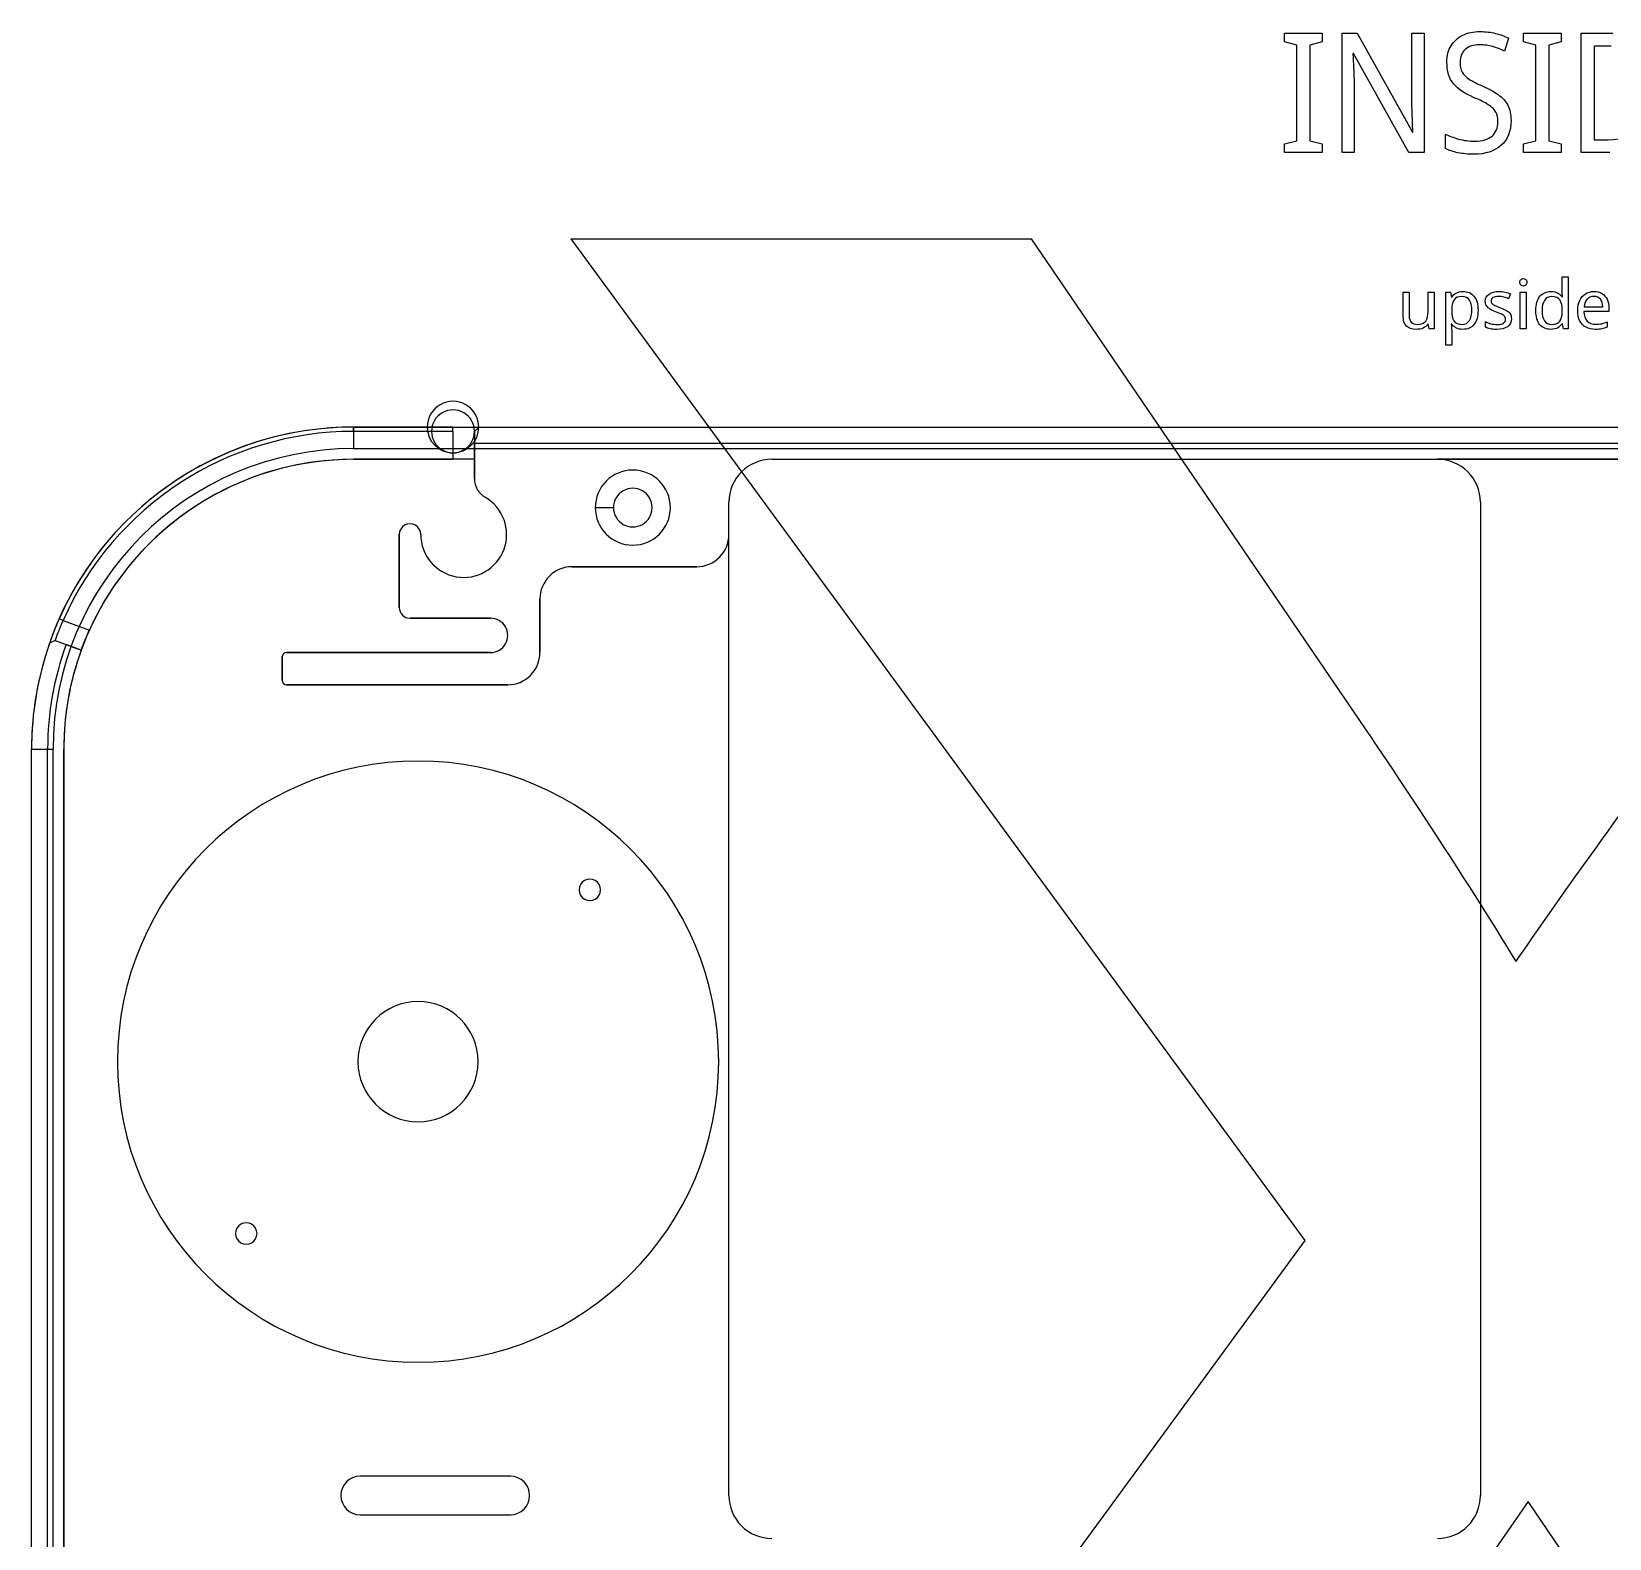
# Model space of a CAD drawing. Header units: millimetres. Extents: x 35 to 175, y 25 to 277.
# Drawn here: x 35.3 to 108.7, y 61.5 to 131.7 of the extents above; entities that cross this region are included whole.
import ezdxf

# ---------------------------------------------------------------- set-up
doc = ezdxf.new("R2010")
doc.units = ezdxf.units.MM
doc.layers.add('Ebene_1', color=7, linetype='CONTINUOUS')

msp = doc.modelspace()

# ---------------------------------------------------------------- linework, layer by layer
at = {"layer": 'Ebene_1', "color": 7}
for points in [[(95.34797, 126.017292), (93.605362, 126.017292), (93.605362, 126.421989), (94.172717, 126.569866), (94.172717, 131.013831), (93.605362, 131.16949), (93.605362, 131.574186), (95.34797, 131.574186), (95.34797, 131.16949), (94.780605, 131.013831), (94.780605, 126.569866), (95.34797, 126.421989)], [(106.479083, 126.017292), (104.736475, 126.017292), (104.736475, 126.421989), (105.30383, 126.569866), (105.30383, 131.013831), (104.736475, 131.16949), (104.736475, 131.574186), (106.479083, 131.574186), (106.479083, 131.16949), (105.911719, 131.013831), (105.911719, 126.569866), (106.479083, 126.421989)], [(104.148849, 127.503799)], [(104.72304, 120.15514)], [(101.86554, 119.31372)], [(104.85956, 119.51697), (104.85956, 117.81517), (104.58016, 117.81517), (104.58016, 119.51697)], [(108.00611, 119.32012)], [(108.00911, 119.54879)], [(106.04696, 118.01519)], [(50.251944, 113.23466)], [(50.251944, 113.23466)], [(56.077004, 113.23466)], [(56.077062, 113.234626), (56.077062, 113.234626)], [(56.077062, 113.234626)], [(55.876979, 113.034636)], [(55.876979, 112.484568)], [(55.877064, 113.034625)], [(55.877064, 113.034625)], [(50.251944, 111.734739)], [(50.251944, 111.734739)], [(54.877064, 111.734626)], [(54.877064, 111.734626)], [(55.876979, 111.734739)], [(55.876979, 111.734739)], [(69.727105, 111.734739)], [(100.726999, 111.734739)], [(55.876979, 110.832776)], [(55.876979, 110.832776)], [(56.377041, 109.966796)], [(56.377041, 109.966796)], [(67.727122, 109.734756)], [(102.727003, 109.734756)], [(102.727003, 109.734756)], [(62.352119, 109.484726)], [(62.352119, 109.484726)], [(64.152053, 109.48463)], [(64.152053, 109.48463)], [(64.152053, 109.48463)], [(64.152053, 109.48463)], [(65.00205, 109.48463)], [(65.00205, 109.48463)], [(52.377075, 108.234571)], [(52.377075, 108.234571)], [(53.376934, 108.234571)], [(53.376934, 108.234571)], [(67.727122, 108.234571)], [(67.727122, 108.234571)], [(60.427013, 106.73465)], [(66.226937, 106.73465)], [(66.226937, 106.73465)], [(58.927092, 105.233406), (58.927092, 105.233406)], [(52.377075, 104.833886)], [(52.377075, 104.833886)], [(52.877137, 104.333824)], [(52.877137, 104.333824)], [(56.627072, 104.333824), (56.627072, 104.333824)], [(36.08961, 103.177596)], [(36.08961, 103.177596)], [(36.344668, 103.296658)], [(36.861399, 103.108804)], [(37.566248, 102.852159)], [(37.566248, 102.852159)], [(46.927194, 102.534659)], [(46.927194, 102.534659)], [(47.126954, 102.735742)], [(47.126954, 102.735742)], [(56.627072, 102.735742)], [(58.927092, 102.735742)], [(58.927092, 102.735742)], [(46.927194, 101.433994)], [(46.927194, 101.433994)], [(47.126954, 101.235557)], [(47.126954, 101.235557)], [(57.427171, 101.235557)], [(57.427171, 101.235557)], [(35.252205, 98.235186)], [(36.002033, 98.235186)], [(36.002033, 98.235186)], [(36.752126, 98.235186)], [(36.752126, 98.235186)], [(61.752044, 91.68411)], [(61.752044, 91.68411)], [(61.752055, 91.68464)], [(61.752055, 91.68464)], [(61.752055, 91.68464)], [(61.752055, 91.68464)], [(56.052061, 83.684655)], [(56.052061, 83.684655)], [(56.052061, 83.684655)], [(56.052061, 83.684655)], [(56.052133, 83.685766)], [(56.052133, 83.685766)], [(67.251931, 83.685766), (67.251931, 83.685766)], [(67.252048, 83.684655)], [(67.252048, 83.684655), (67.252048, 83.684655)], [(67.252048, 83.684655)], [(45.752075, 75.684671)], [(45.752075, 75.684671)], [(45.752075, 75.684671)], [(45.752075, 75.684671)], [(45.752181, 75.684776)], [(45.752181, 75.684776)], [(50.551981, 64.384437)], [(50.551981, 64.384437)], [(57.552054, 64.384437)], [(57.552054, 64.384437)], [(67.727122, 63.484854)], [(102.727003, 63.484854)], [(50.551981, 62.585272)], [(50.551981, 62.585272)], [(57.552054, 62.585272)]]:
    msp.add_lwpolyline(points, close=True, dxfattribs=at)
for points in [[(96.84068, 129.122617), (96.84068, 126.017292), (96.280069, 126.017292), (96.280069, 131.574186), (96.982523, 131.574186), (99.555911, 126.974573), (99.582927, 126.974573)], [(99.535882, 128.437732), (99.535882, 131.574186), (100.103246, 131.574186), (100.103013, 126.017292)], [(108.755295, 126.017292), (107.411182, 126.017292), (107.411182, 131.574186), (108.897129, 131.574186)], [(104.034021, 131.340757), (103.8449, 130.741489)], [(108.809327, 130.974972), (108.019071, 130.974972), (108.019071, 126.616614), (108.674237, 126.616614)], [(100.103013, 126.017292), (99.393805, 126.017292), (96.813664, 130.632471), (96.786648, 130.632471)], [(101.102653, 126.204113), (101.102653, 126.873434)], [(57.625651, 24.883117), (94.566683, 75.364523), (60.386707, 122.004943), (81.808698, 122.004943), (97.32774, 99.233432)], [(112.085108, 99.050526), (129.127491, 122.004943), (149.597394, 122.004943), (114.655749, 76.279016), (152.26324, 24.883117), (131.222085, 24.883117), (110.466557, 55.062225), (104.944447, 63.201409), (78.381179, 24.883117), (57.625651, 24.883117)], [(106.53309, 119.54875), (106.53309, 120.2282), (106.81249, 120.2282), (106.81249, 117.8152), (106.58706, 117.8152), (106.54576, 118.0438), (106.53306, 118.0438)], [(99.125482, 118.40261), (99.125482, 119.51704), (99.408057, 119.51704), (99.408057, 118.42166)], [(100.56696, 119.51702), (100.56696, 117.81522), (100.33836, 117.81522), (100.29706, 118.04064), (100.28436, 118.04064)], [(100.28753, 118.63121), (100.28753, 119.51704), (100.56696, 119.51702)], [(101.38571, 117.75165), (101.38571, 117.05315), (101.10631, 117.05315), (101.10631, 119.51695), (101.33491, 119.51695), (101.37301, 119.28517), (101.38571, 119.28517)], [(101.91594, 119.5487), (101.91634, 119.54872)], [(104.13257, 119.43462), (104.03727, 119.21237)], [(106.53279, 119.29792), (106.55179, 119.29792)], [(101.38611, 118.72322), (101.38611, 118.66922)], [(106.53591, 118.60892), (106.53591, 118.65972)], [(108.71076, 118.78042), (108.71076, 118.61214), (107.54554, 118.61214)], [(107.55209, 118.83434), (108.41886, 118.83434)], [(101.38611, 118.03105), (101.36701, 118.03105)], [(102.95456, 117.89142), (102.95456, 118.14542)], [(104.16745, 118.28522), (104.16741, 118.28507)], [(106.00283, 117.78345), (106.00256, 117.78342)], [(108.63456, 118.13909), (108.63456, 117.89461)], [(50.251944, 113.23466), (160.202056, 113.23466)], [(54.87712, 113.23466), (50.251944, 113.23466)], [(50.251944, 113.23466), (50.251944, 112.234537)], [(50.251944, 113.23466), (50.251944, 112.234537)], [(50.251944, 113.23466), (160.202056, 113.23466)], [(50.251944, 113.034636), (50.251944, 113.23466)], [(54.87712, 113.23466), (50.251944, 113.23466)], [(50.251944, 113.034636), (50.251944, 113.23466)], [(54.87712, 113.034636), (54.87712, 113.23466)], [(54.87712, 113.034636), (54.87712, 113.23466)], [(55.876979, 113.034636), (56.077004, 113.23466), (154.376996, 113.23466)], [(55.876979, 113.034636), (56.077004, 113.23466)], [(55.876979, 113.034636), (56.077004, 113.23466)], [(55.876979, 113.034636), (56.077004, 113.23466)], [(56.077004, 113.23466), (154.376996, 113.23466)], [(54.87712, 113.034636), (50.251944, 113.034636)], [(54.87712, 113.034636), (50.251944, 113.034636)], [(54.87712, 113.034636), (54.87712, 111.734739)], [(54.87712, 113.034636), (54.87712, 111.734739)], [(55.876979, 113.034636), (55.876979, 112.484568)], [(55.876979, 113.034636), (55.876979, 113.034636), (55.876979, 112.484568), (55.876979, 112.484568)], [(55.876979, 113.034636), (55.876979, 111.734739)], [(55.876979, 113.034636), (55.876979, 111.734739)], [(55.876979, 112.484568), (154.577021, 112.484568)], [(55.876979, 110.832776), (55.876979, 112.484568)], [(55.876979, 112.484568), (154.577021, 112.484568), (154.577021, 112.484568)], [(55.876979, 112.484568), (154.577021, 112.484568)], [(55.876979, 112.484568), (154.577021, 112.484568)], [(55.876979, 110.832776), (55.876979, 112.484568)], [(50.251944, 112.234537), (160.202056, 112.234537)], [(50.251944, 112.234537), (160.202056, 112.234537)], [(55.876979, 111.734739), (50.251944, 111.734739)], [(50.251944, 111.734739), (54.87712, 111.734739)], [(55.876979, 111.734739), (50.251944, 111.734739)], [(50.251944, 111.734739), (54.87712, 111.734739)], [(55.876979, 111.734739), (55.876979, 110.832776)], [(55.876979, 111.734739), (55.876979, 110.832776)], [(69.727105, 111.734739), (144.926885, 111.734739)], [(69.727105, 111.734739), (69.727105, 111.734739), (100.726999, 111.734739), (100.726999, 111.734739)], [(69.727105, 111.734739), (144.926885, 111.734739)], [(69.727105, 111.734739), (100.726999, 111.734739)], [(144.926885, 111.734739), (100.726999, 111.734739)], [(144.926885, 111.734739), (100.726999, 111.734739)], [(67.727122, 63.484854), (67.727122, 63.484854), (67.727122, 109.734756), (67.727122, 109.734756)], [(67.727122, 108.234571), (67.727122, 109.734756)], [(67.727122, 108.234571), (67.727122, 109.734756)], [(67.727122, 63.484854), (67.727122, 109.734756)], [(102.727003, 109.734756), (102.727003, 63.484854)], [(102.727003, 109.734756), (102.727003, 63.484854), (102.727003, 63.484854)], [(102.727003, 109.734756), (102.727003, 63.484854)], [(102.727003, 109.734756), (102.727003, 63.484854)], [(61.502013, 109.484726), (62.352119, 109.484726)], [(61.502013, 109.484726), (62.352119, 109.484726)], [(52.377075, 104.833886), (52.377075, 108.234571)], [(52.377075, 108.234571), (52.377075, 104.833886)], [(52.377075, 104.833886), (52.377075, 108.234571)], [(52.377075, 108.234571), (52.377075, 104.833886)], [(67.727122, 63.484854), (67.727122, 108.234571)], [(67.727122, 63.484854), (67.727122, 108.234571)], [(66.226937, 106.73465), (60.427013, 106.73465)], [(60.427013, 106.73465), (60.427013, 106.73465), (66.226937, 106.73465)], [(66.226937, 106.73465), (60.427013, 106.73465)], [(60.427013, 106.73465), (66.226937, 106.73465)], [(58.927092, 105.233406), (58.927092, 102.735742)], [(58.927092, 102.735742), (58.927092, 105.233406)], [(58.927092, 105.233406), (58.927092, 102.735742)], [(58.927092, 102.735742), (58.927092, 105.233406)], [(36.535551, 104.305593), (36.529995, 104.292893)], [(36.535551, 104.305593), (36.529995, 104.292893)], [(36.718524, 104.225345), (36.535432, 104.30472)], [(36.718524, 104.225345), (36.535432, 104.30472)], [(36.718524, 104.225345), (37.943014, 103.778199)], [(36.718524, 104.225345), (37.943014, 103.778199)], [(56.627072, 104.333824), (52.877137, 104.333824)], [(52.877137, 104.333824), (56.627072, 104.333824)], [(56.627072, 104.333824), (52.877137, 104.333824)], [(52.877137, 104.333824), (56.627072, 104.333824)], [(36.344668, 103.296658), (36.08961, 103.177596)], [(36.344668, 103.296658), (36.08961, 103.177596)], [(36.344668, 103.296658), (36.861399, 103.108804)], [(36.344668, 103.296658), (36.344668, 103.296658), (36.861399, 103.108804), (36.861399, 103.108804)], [(36.344668, 103.296658), (37.566248, 102.852159)], [(36.344668, 103.296658), (37.566248, 102.852159)], [(37.566248, 102.852159), (36.861399, 103.108804)], [(37.566248, 102.852159), (36.861399, 103.108804)], [(46.927194, 101.433994), (46.927194, 102.534659)], [(46.927194, 102.534659), (46.927194, 101.433994)], [(46.927194, 101.433994), (46.927194, 102.534659)], [(46.927194, 102.534659), (46.927194, 101.433994)], [(47.126954, 102.735742), (56.627072, 102.735742)], [(56.627072, 102.735742), (56.627072, 102.735742), (47.126954, 102.735742)], [(47.126954, 102.735742), (56.627072, 102.735742)], [(56.627072, 102.735742), (47.126954, 102.735742)], [(57.427171, 101.235557), (47.126954, 101.235557)], [(47.126954, 101.235557), (57.427171, 101.235557)], [(57.427171, 101.235557), (47.126954, 101.235557)], [(47.126954, 101.235557), (57.427171, 101.235557)], [(35.252205, 50.133996), (35.252205, 98.235186)], [(35.252205, 50.133996), (35.252205, 50.133996), (35.252205, 98.235186)], [(35.252205, 50.133996), (35.252205, 98.235186), (35.252205, 98.235186)], [(35.252205, 50.133996), (35.252205, 98.235186)], [(35.252205, 98.235186), (36.252064, 98.235186)], [(35.252205, 98.235186), (36.252064, 98.235186)], [(36.002033, 50.133996), (36.002033, 98.235186)], [(36.002033, 50.133996), (36.002033, 98.235186)], [(36.002033, 50.133996), (36.002033, 98.235186)], [(36.002033, 50.133996), (36.002033, 98.235186)], [(36.252064, 50.133996), (36.252064, 98.235186)], [(36.252064, 50.133996), (36.252064, 98.235186)], [(36.752126, 50.133996), (36.752126, 98.235186)], [(36.752126, 98.235186), (36.752126, 50.133996)], [(36.752126, 98.235186), (36.752126, 50.133996)], [(36.752126, 50.133996), (36.752126, 98.235186)], [(57.552054, 64.384437), (50.551981, 64.384437)], [(57.552054, 64.384437), (50.551981, 64.384437)], [(57.552054, 64.384437), (50.551981, 64.384437)], [(57.552054, 64.384437), (50.551981, 64.384437)], [(50.551981, 62.585272), (57.552054, 62.585272)], [(50.551981, 62.585272), (57.552054, 62.585272)], [(50.551981, 62.585272), (57.552054, 62.585272), (57.552054, 62.585272)], [(50.551981, 62.585272), (57.552054, 62.585272)]]:
    msp.add_lwpolyline(points, dxfattribs=at)
for points in [[(101.899662, 131.480894), (102.133814, 131.595043), (102.401735, 131.652118), (102.703426, 131.652118)], [(102.703426, 131.652118), (102.969096, 131.652118), (103.21225, 131.623565), (103.432887, 131.566458)], [(103.432887, 131.566458), (103.65353, 131.509422), (103.853908, 131.434189), (104.034021, 131.340757)], [(101.163439, 130.235653), (101.163439, 130.531392), (101.22873, 130.783035), (101.359314, 130.99058)], [(101.359314, 130.99058), (101.489898, 131.203307), (101.670014, 131.366745), (101.899662, 131.480894)], [(102.007727, 130.811477), (101.85463, 130.666198), (101.778081, 130.471631), (101.778081, 130.227774)], [(102.689918, 131.037178), (102.388227, 131.037178), (102.16083, 130.961944), (102.007727, 130.811477)], [(103.297807, 130.951625), (103.10418, 131.00866), (102.90155, 131.037178), (102.689918, 131.037178)], [(103.8449, 130.741489), (103.678295, 130.824502), (103.49593, 130.894547), (103.297807, 130.951625)], [(96.786648, 130.632471), (96.795653, 130.450874), (96.806894, 130.225173), (96.820371, 129.955368)], [(101.474142, 129.216103), (101.267006, 129.465155), (101.163439, 129.805005), (101.163439, 130.235653)], [(101.778081, 130.227774), (101.778081, 130.040982), (101.811854, 129.885326), (101.8794, 129.760808)], [(96.820371, 129.955368), (96.83391, 129.685571), (96.84068, 129.407987), (96.84068, 129.122617)], [(101.8794, 129.760808), (101.946941, 129.636282), (102.057259, 129.524727), (102.210356, 129.426142)], [(102.210356, 129.426142), (102.363453, 129.327565), (102.570585, 129.221202), (102.831752, 129.107052)], [(102.406231, 128.585705), (101.99647, 128.756926), (101.685773, 128.967058), (101.474142, 129.216103)], [(102.831752, 129.107052), (103.115433, 128.987715), (103.354087, 128.858001), (103.547714, 128.71791)], [(103.547714, 128.71791), (103.745838, 128.583007), (103.894432, 128.41957), (103.993497, 128.227596)], [(108.674237, 126.616614), (109.980074, 126.616614), (110.632992, 127.353385), (110.632992, 128.826928)], [(99.542403, 127.892941), (99.538055, 128.090103), (99.535882, 128.2717), (99.535882, 128.437732)], [(99.562711, 127.34814), (99.558364, 127.514172), (99.551594, 127.695772), (99.542403, 127.892941)], [(103.088423, 128.243257), (102.926315, 128.352219), (102.698917, 128.466368), (102.406231, 128.585705)], [(103.439641, 127.90082), (103.372101, 128.025339), (103.255028, 128.139485), (103.088423, 128.243257)], [(103.54096, 127.441636), (103.54096, 127.623233), (103.507187, 127.776294), (103.439641, 127.90082)], [(103.993497, 128.227596), (104.097065, 128.035623), (104.148849, 127.794357), (104.148849, 127.503799)], [(99.582927, 126.974573), (99.578579, 127.057585), (99.571841, 127.182108), (99.562711, 127.34814)], [(103.264037, 126.787881), (103.448652, 126.948725), (103.54096, 127.166643), (103.54096, 127.441636)], [(104.148849, 127.503799), (104.148849, 127.010891), (103.9935, 126.62694), (103.682804, 126.351947)], [(101.102653, 126.873434), (101.264755, 126.790421), (101.465133, 126.715188), (101.703787, 126.647733)], [(101.703787, 126.647733), (101.946944, 126.580321), (102.196854, 126.546615), (102.453519, 126.546615)], [(102.453519, 126.546615), (102.813745, 126.546615), (103.083918, 126.627037), (103.264037, 126.787881)], [(101.676771, 126.009553), (101.447122, 126.056212), (101.25575, 126.121065), (101.102653, 126.204113)], [(102.426494, 125.939458), (102.156321, 125.939458), (101.906413, 125.962823), (101.676771, 126.009553)], [(103.682804, 126.351947), (103.372101, 126.076954), (102.953331, 125.939458), (102.426494, 125.939458)], [(104.55796, 119.97729), (104.55796, 120.03869), (104.573827, 120.08314), (104.60556, 120.11064)], [(104.60556, 119.84394), (104.573827, 119.87354), (104.55796, 119.91799), (104.55796, 119.97729)], [(104.60556, 120.11064), (104.637293, 120.140307), (104.676453, 120.15514), (104.72304, 120.15514)], [(104.72304, 119.79944), (104.67644, 119.79944), (104.63728, 119.814273), (104.60556, 119.84394)], [(104.72304, 120.15514), (104.765373, 120.15514), (104.802413, 120.140307), (104.83416, 120.11064)], [(104.83416, 119.84394), (104.802427, 119.814273), (104.765387, 119.79944), (104.72304, 119.79944)], [(104.83416, 120.11064), (104.868027, 120.083107), (104.88496, 120.038657), (104.88496, 119.97729)], [(104.88496, 119.97729), (104.88496, 119.918023), (104.868027, 119.873573), (104.83416, 119.84394)], [(101.38571, 119.28517), (101.43651, 119.359257), (101.503187, 119.4217), (101.58574, 119.4725)], [(101.49724, 119.16772), (101.427387, 119.070353), (101.390343, 118.922187), (101.38611, 118.72322)], [(101.86554, 119.31377), (101.691973, 119.31377), (101.569207, 119.265087), (101.49724, 119.16772)], [(101.58574, 119.4725), (101.668287, 119.5233), (101.778353, 119.5487), (101.91594, 119.5487)], [(102.21161, 119.13909), (102.13753, 119.25551), (102.022173, 119.31372), (101.86554, 119.31372)], [(101.91634, 119.54872), (102.125887, 119.54872), (102.29416, 119.475693), (102.42116, 119.32964)], [(102.32591, 118.67237), (102.32591, 118.867103), (102.28781, 119.022677), (102.21161, 119.13909)], [(102.42116, 119.32964), (102.55028, 119.183593), (102.61484, 118.96346), (102.61484, 118.66924)], [(102.95147, 119.09797), (102.95147, 119.241903), (103.009677, 119.353027), (103.12609, 119.43134)], [(103.01497, 118.86937), (102.972637, 118.928637), (102.95147, 119.004837), (102.95147, 119.09797)], [(103.12609, 119.43134), (103.244623, 119.50966), (103.39914, 119.54882), (103.58964, 119.54882)], [(103.30702, 119.26317), (103.247753, 119.22717), (103.21812, 119.177427), (103.21812, 119.11394)], [(103.21812, 119.11394), (103.21812, 119.06734), (103.231887, 119.027123), (103.25942, 118.99329)], [(103.57054, 119.32027), (103.45624, 119.32027), (103.3684, 119.301237), (103.30702, 119.26317)], [(103.81184, 119.28857), (103.733527, 119.309703), (103.653093, 119.32027), (103.57054, 119.32027)], [(103.58964, 119.54882), (103.69336, 119.54882), (103.78967, 119.538253), (103.87857, 119.51712)], [(104.03727, 119.21237), (103.965303, 119.242037), (103.89016, 119.267437), (103.81184, 119.28857)], [(103.87857, 119.51712), (103.969583, 119.498053), (104.05425, 119.470553), (104.13257, 119.43462)], [(105.30406, 118.66289), (105.30406, 118.95499), (105.36756, 119.175123), (105.49456, 119.32329)], [(105.49456, 119.32329), (105.62368, 119.473577), (105.794073, 119.54872), (106.00574, 119.54872)], [(105.70406, 119.13597), (105.62998, 119.017437), (105.59294, 118.857627), (105.59294, 118.65654)], [(106.04379, 119.31694), (105.893503, 119.31694), (105.78026, 119.256617), (105.70406, 119.13597)], [(106.00574, 119.54872), (106.136973, 119.54872), (106.243863, 119.524387), (106.32641, 119.47572)], [(106.43114, 119.14549), (106.361287, 119.25979), (106.23217, 119.31694), (106.04379, 119.31694)], [(106.32641, 119.47572), (106.411077, 119.427053), (106.47987, 119.367787), (106.53279, 119.29792)], [(106.53591, 118.65972), (106.53591, 118.871387), (106.500987, 119.03331), (106.43114, 119.14549)], [(106.53909, 119.41857), (106.53509, 119.47357), (106.53309, 119.516963), (106.53309, 119.54875)], [(106.55179, 119.29792), (106.54979, 119.325453), (106.545557, 119.36567), (106.53909, 119.41857)], [(107.25661, 118.65344), (107.25661, 118.839707), (107.28731, 118.999513), (107.34871, 119.13286)], [(107.34871, 119.13286), (107.412243, 119.266213), (107.500083, 119.368873), (107.61223, 119.44084)], [(107.68861, 119.18994), (107.61241, 119.105273), (107.566903, 118.98674), (107.55209, 118.83434)], [(107.61223, 119.44084), (107.72653, 119.512807), (107.858823, 119.54879), (108.00911, 119.54879)], [(108.00611, 119.32012), (107.872763, 119.32012), (107.76693, 119.276727), (107.68861, 119.18994)], [(108.31726, 119.18359), (108.25166, 119.27461), (108.147943, 119.32012), (108.00611, 119.32012)], [(108.00911, 119.54872), (108.155157, 119.54872), (108.28004, 119.516987), (108.38376, 119.45352)], [(108.41886, 118.83434), (108.41686, 118.978273), (108.382993, 119.09469), (108.31726, 119.18359)], [(108.38376, 119.45352), (108.489593, 119.390053), (108.570027, 119.300093), (108.62506, 119.18364)], [(108.62506, 119.18364), (108.682193, 119.06934), (108.71076, 118.934933), (108.71076, 118.78042)], [(99.281057, 117.92954), (99.17734, 118.02902), (99.125482, 118.18671), (99.125482, 118.40261)], [(99.408057, 118.42166), (99.408057, 118.150727), (99.533999, 118.01526), (99.785882, 118.01526)], [(100.17641, 118.17401), (100.25049, 118.279843), (100.28753, 118.432243), (100.28753, 118.63121)], [(101.38611, 118.66922), (101.38611, 118.459673), (101.419977, 118.29775), (101.48771, 118.18345)], [(102.12589, 118.10087), (102.193623, 118.158003), (102.243363, 118.23526), (102.27511, 118.33264)], [(102.27511, 118.33264), (102.308977, 118.432127), (102.32591, 118.54537), (102.32591, 118.67237)], [(102.61484, 118.66924), (102.61484, 118.37926), (102.55028, 118.159127), (102.42116, 118.00884)], [(103.19594, 118.71697), (103.117627, 118.759303), (103.057303, 118.810103), (103.01497, 118.86937)], [(103.47852, 118.58997), (103.368453, 118.632303), (103.27426, 118.674637), (103.19594, 118.71697)], [(103.25942, 118.99329), (103.286953, 118.961557), (103.332463, 118.92979), (103.39595, 118.89799)], [(103.39595, 118.89799), (103.46155, 118.86839), (103.548333, 118.832407), (103.6563, 118.79004)], [(103.73569, 118.47567), (103.676423, 118.509537), (103.5907, 118.547637), (103.47852, 118.58997)], [(103.6563, 118.79004), (103.764247, 118.74984), (103.85632, 118.708567), (103.93252, 118.66622)], [(103.86269, 118.37407), (103.839423, 118.407937), (103.79709, 118.441803), (103.73569, 118.47567)], [(103.89759, 118.25977), (103.89759, 118.302103), (103.885957, 118.340203), (103.86269, 118.37407)], [(103.93252, 118.66622), (104.00872, 118.623887), (104.06693, 118.572027), (104.10715, 118.51064)], [(104.10715, 118.51064), (104.14735, 118.451373), (104.16745, 118.376233), (104.16745, 118.28522)], [(105.49456, 118.00249), (105.36756, 118.150657), (105.30406, 118.37079), (105.30406, 118.66289)], [(105.59294, 118.65654), (105.59294, 118.45334), (105.62998, 118.29565), (105.70406, 118.18347)], [(106.42479, 118.16124), (106.49887, 118.260727), (106.53591, 118.409953), (106.53591, 118.60892)], [(107.35821, 118.17401), (107.290477, 118.305243), (107.25661, 118.465053), (107.25661, 118.65344)], [(107.54554, 118.61214), (107.54954, 118.419527), (107.598223, 118.27242), (107.69159, 118.17082)], [(99.744607, 117.78349), (99.53929, 117.78349), (99.384774, 117.832173), (99.281057, 117.92954)], [(100.05576, 117.84379), (99.958391, 117.80359), (99.854674, 117.78349), (99.744607, 117.78349)], [(99.785882, 118.01526), (99.974267, 118.01526), (100.104443, 118.068177), (100.17641, 118.17401)], [(100.28436, 118.04064), (100.22936, 117.95174), (100.15316, 117.886123), (100.05576, 117.84379)], [(101.36701, 118.03105), (101.37101, 117.99505), (101.375243, 117.94954), (101.37971, 117.89452)], [(101.37971, 117.89452), (101.38371, 117.83952), (101.38571, 117.791897), (101.38571, 117.75165)], [(101.58614, 117.85642), (101.501473, 117.90722), (101.434797, 117.96543), (101.38611, 118.03105)], [(101.48771, 118.18345), (101.557563, 118.071263), (101.685623, 118.01517), (101.87189, 118.01517)], [(101.91316, 117.78342), (101.781927, 117.78342), (101.67292, 117.807753), (101.58614, 117.85642)], [(101.87189, 118.01517), (101.975603, 118.01517), (102.06027, 118.043737), (102.12589, 118.10087)], [(102.42116, 118.00884), (102.29416, 117.85856), (102.124827, 117.78342), (101.91316, 117.78342)], [(102.95456, 118.14542), (103.022293, 118.111553), (103.103787, 118.07982), (103.19904, 118.05022)], [(103.17999, 117.81202), (103.095323, 117.831087), (103.02018, 117.857553), (102.95456, 117.89142)], [(103.48796, 117.78342), (103.369427, 117.78342), (103.26677, 117.792953), (103.17999, 117.81202)], [(103.19904, 118.05022), (103.296407, 118.022687), (103.39483, 118.00892), (103.49431, 118.00892)], [(103.98326, 117.91042), (103.860493, 117.825753), (103.695393, 117.78342), (103.48796, 117.78342)], [(103.49431, 118.00892), (103.63613, 118.00892), (103.73879, 118.031153), (103.80229, 118.07562)], [(103.80229, 118.07562), (103.865823, 118.12222), (103.89759, 118.183603), (103.89759, 118.25977)], [(104.16741, 118.28507), (104.16741, 118.11997), (104.106027, 117.995087), (103.98326, 117.91042)], [(106.00256, 117.78342), (105.790893, 117.78342), (105.62156, 117.856443), (105.49456, 118.00249)], [(105.70406, 118.18347), (105.78026, 118.071283), (105.89456, 118.01519), (106.04696, 118.01519)], [(106.32986, 117.85965), (106.245193, 117.80885), (106.136183, 117.78345), (106.00283, 117.78345)], [(106.04696, 118.01519), (106.22688, 118.01519), (106.352823, 118.063873), (106.42479, 118.16124)], [(106.53306, 118.0438), (106.48226, 117.971833), (106.414527, 117.91045), (106.32986, 117.85965)], [(107.64714, 117.88191), (107.524373, 117.94751), (107.428063, 118.044877), (107.35821, 118.17401)], [(108.07576, 117.78351), (107.914893, 117.78351), (107.77202, 117.81631), (107.64714, 117.88191)], [(107.69159, 118.17082), (107.786837, 118.071333), (107.919127, 118.02159), (108.08846, 118.02159)], [(108.37739, 117.81211), (108.292723, 117.793043), (108.19218, 117.78351), (108.07576, 117.78351)], [(108.08846, 118.02159), (108.196413, 118.02159), (108.291663, 118.031123), (108.37421, 118.05019)], [(108.37421, 118.05019), (108.458877, 118.071323), (108.54566, 118.100957), (108.63456, 118.13909)], [(108.63456, 117.89461), (108.54778, 117.856477), (108.462057, 117.828977), (108.37739, 117.81211)], [(54.277063, 114.273856), (53.905782, 114.059496), (53.677064, 113.663344), (53.677064, 113.234626)], [(54.277063, 114.273856), (53.905782, 114.059496), (53.677064, 113.663344), (53.677064, 113.234626)], [(54.377064, 113.90065), (54.067664, 113.722017), (53.877065, 113.39189), (53.877065, 113.034625)], [(54.377064, 113.90065), (54.067664, 113.722017), (53.877065, 113.39189), (53.877065, 113.034625)], [(55.477062, 114.273856), (55.105781, 114.488215), (54.648344, 114.488215), (54.277063, 114.273856)], [(55.477062, 114.273856), (55.105781, 114.488215), (54.648344, 114.488215), (54.277063, 114.273856)], [(55.377064, 113.90065), (55.067663, 114.079283), (54.686465, 114.079283), (54.377064, 113.90065)], [(55.377064, 113.90065), (55.067663, 114.079283), (54.686465, 114.079283), (54.377064, 113.90065)], [(55.877064, 113.034625), (55.877064, 113.39189), (55.686465, 113.722017), (55.377064, 113.90065)], [(55.877064, 113.034625), (55.877064, 113.39189), (55.686465, 113.722017), (55.377064, 113.90065)], [(56.077062, 113.234626), (56.077062, 113.663344), (55.848343, 114.059496), (55.477062, 114.273856)], [(56.077062, 113.234626), (56.077062, 113.663344), (55.848343, 114.059496), (55.477062, 114.273856)], [(50.252063, 113.234626), (41.967809, 113.234623), (35.252095, 106.51891), (35.252088, 98.234656)], [(50.252063, 113.234626), (41.967809, 113.234623), (35.252095, 106.51891), (35.252088, 98.234656)], [(50.252063, 113.234626), (44.315865, 113.234621), (38.938111, 109.733867), (36.535551, 104.305593)], [(50.252063, 113.234626), (44.315865, 113.234621), (38.938111, 109.733867), (36.535551, 104.305593)], [(53.677064, 113.234626), (53.677064, 112.571885), (54.214322, 112.034627), (54.877063, 112.034627)], [(53.677064, 113.234626), (53.677064, 112.571885), (54.214322, 112.034627), (54.877063, 112.034627)], [(54.877063, 112.034627), (55.539804, 112.034627), (56.077062, 112.571885), (56.077062, 113.234626)], [(54.877063, 112.034627), (55.539804, 112.034627), (56.077062, 112.571885), (56.077062, 113.234626)], [(50.252063, 113.034625), (44.395017, 113.034622), (39.088968, 109.580549), (36.718439, 104.224657)], [(50.252063, 113.034625), (44.395017, 113.034622), (39.088968, 109.580549), (36.718439, 104.224657)], [(53.877065, 113.034625), (53.877065, 112.67736), (54.067664, 112.347233), (54.377064, 112.1686)], [(53.877065, 113.034625), (53.877065, 112.67736), (54.067664, 112.347233), (54.377064, 112.1686)], [(55.377064, 112.1686), (55.686465, 112.347233), (55.877064, 112.67736), (55.877064, 113.034625)], [(55.377064, 112.1686), (55.686465, 112.347233), (55.877064, 112.67736), (55.877064, 113.034625)], [(50.252063, 112.234627), (42.520094, 112.234623), (36.252095, 105.966626), (36.252088, 98.234656)], [(50.252063, 112.234627), (42.520094, 112.234623), (36.252095, 105.966626), (36.252088, 98.234656)], [(50.252069, 111.734626), (42.796239, 111.734625), (36.752094, 105.690486), (36.752086, 98.234656)], [(50.252069, 111.734626), (42.796239, 111.734625), (36.752094, 105.690486), (36.752086, 98.234656)], [(50.252069, 111.734626), (44.941415, 111.734625), (40.124125, 108.621042), (37.943107, 103.778914)], [(50.252069, 111.734626), (44.941415, 111.734625), (40.124125, 108.621042), (37.943107, 103.778914)], [(54.377064, 112.1686), (54.686465, 111.989968), (55.067663, 111.989968), (55.377064, 112.1686)], [(54.377064, 112.1686), (54.686465, 111.989968), (55.067663, 111.989968), (55.377064, 112.1686)], [(69.727044, 111.734626), (68.622477, 111.734625), (67.727049, 110.839197), (67.727048, 109.734629)], [(69.727044, 111.734626), (68.622477, 111.734625), (67.727049, 110.839197), (67.727048, 109.734629)], [(69.727044, 111.734626), (68.622477, 111.734625), (67.727049, 110.839197), (67.727048, 109.734629)], [(69.727044, 111.734626), (68.622477, 111.734625), (67.727049, 110.839197), (67.727048, 109.734629)], [(102.727003, 109.734629), (102.727002, 110.839197), (101.831573, 111.734626), (100.727006, 111.734626)], [(102.727003, 109.734629), (102.727002, 110.839197), (101.831573, 111.734626), (100.727006, 111.734626)], [(102.727003, 109.734629), (102.727002, 110.839197), (101.831573, 111.734626), (100.727006, 111.734626)], [(102.727003, 109.734629), (102.727002, 110.839197), (101.831573, 111.734626), (100.727006, 111.734626)], [(63.252053, 111.232828), (62.286259, 111.232828), (61.503049, 110.450424), (61.502056, 109.48463)], [(63.252053, 111.232828), (62.286259, 111.232828), (61.503049, 110.450424), (61.502056, 109.48463)], [(65.00205, 109.48463), (65.001056, 110.450424), (64.217847, 111.232828), (63.252053, 111.232828)], [(65.00205, 109.48463), (65.001056, 110.450424), (64.217847, 111.232828), (63.252053, 111.232828)], [(55.877064, 110.832704), (55.877063, 110.475439), (56.067661, 110.145312), (56.377062, 109.966679)], [(55.877064, 110.832704), (55.877063, 110.475439), (56.067661, 110.145312), (56.377062, 109.966679)], [(55.877064, 110.832704), (55.877063, 110.475439), (56.067661, 110.145312), (56.377062, 109.966679)], [(55.877064, 110.832704), (55.877063, 110.475439), (56.067661, 110.145312), (56.377062, 109.966679)], [(62.802055, 110.264052), (62.523594, 110.103283), (62.352055, 109.806169), (62.352055, 109.48463)], [(62.802055, 110.264052), (62.523594, 110.103283), (62.352055, 109.806169), (62.352055, 109.48463)], [(62.802055, 110.264052), (62.523594, 110.103283), (62.352055, 109.806169), (62.352055, 109.48463)], [(62.802055, 110.264052), (62.523594, 110.103283), (62.352055, 109.806169), (62.352055, 109.48463)], [(63.702053, 110.264052), (63.423593, 110.424822), (63.080515, 110.424822), (62.802055, 110.264052)], [(63.702053, 110.264052), (63.423593, 110.424822), (63.080515, 110.424822), (62.802055, 110.264052)], [(63.702053, 110.264052), (63.423593, 110.424822), (63.080515, 110.424822), (62.802055, 110.264052)], [(63.702053, 110.264052), (63.423593, 110.424822), (63.080515, 110.424822), (62.802055, 110.264052)], [(64.152053, 109.48463), (64.152053, 109.806169), (63.980514, 110.103283), (63.702053, 110.264052)], [(64.152053, 109.48463), (64.152053, 109.806169), (63.980514, 110.103283), (63.702053, 110.264052)], [(64.152053, 109.48463), (64.152053, 109.806169), (63.980514, 110.103283), (63.702053, 110.264052)], [(64.152053, 109.48463), (64.152053, 109.806169), (63.980514, 110.103283), (63.702053, 110.264052)], [(57.256447, 107.550591), (57.588407, 108.462644), (57.217614, 109.481387), (56.377062, 109.966679)], [(57.256447, 107.550591), (57.588407, 108.462644), (57.217614, 109.481387), (56.377062, 109.966679)], [(57.256447, 107.550591), (57.588407, 108.462644), (57.217614, 109.481387), (56.377062, 109.966679)], [(57.256447, 107.550591), (57.588407, 108.462644), (57.217614, 109.481387), (56.377062, 109.966679)], [(53.127067, 108.667644), (52.972366, 108.75696), (52.781767, 108.75696), (52.627067, 108.667644)], [(53.127067, 108.667644), (52.972366, 108.75696), (52.781767, 108.75696), (52.627067, 108.667644)], [(53.127067, 108.667644), (52.972366, 108.75696), (52.781767, 108.75696), (52.627067, 108.667644)], [(53.127067, 108.667644), (52.972366, 108.75696), (52.781767, 108.75696), (52.627067, 108.667644)], [(61.502056, 109.48463), (61.503049, 108.518837), (62.286259, 107.736433), (63.252053, 107.736433)], [(61.502056, 109.48463), (61.503049, 108.518837), (62.286259, 107.736433), (63.252053, 107.736433)], [(62.352055, 109.48463), (62.352055, 109.163092), (62.523594, 108.865978), (62.802055, 108.705208)], [(62.352055, 109.48463), (62.352055, 109.163092), (62.523594, 108.865978), (62.802055, 108.705208)], [(62.352055, 109.48463), (62.352055, 109.163092), (62.523594, 108.865978), (62.802055, 108.705208)], [(62.352055, 109.48463), (62.352055, 109.163092), (62.523594, 108.865978), (62.802055, 108.705208)], [(63.252053, 107.736433), (64.217847, 107.736433), (65.001056, 108.518837), (65.00205, 109.48463)], [(63.252053, 107.736433), (64.217847, 107.736433), (65.001056, 108.518837), (65.00205, 109.48463)], [(63.702053, 108.705208), (63.980514, 108.865978), (64.152053, 109.163092), (64.152053, 109.48463)], [(63.702053, 108.705208), (63.980514, 108.865978), (64.152053, 109.163092), (64.152053, 109.48463)], [(63.702053, 108.705208), (63.980514, 108.865978), (64.152053, 109.163092), (64.152053, 109.48463)], [(63.702053, 108.705208), (63.980514, 108.865978), (64.152053, 109.163092), (64.152053, 109.48463)], [(52.627067, 108.667644), (52.472366, 108.578328), (52.377067, 108.413264), (52.377067, 108.234632)], [(52.627067, 108.667644), (52.472366, 108.578328), (52.377067, 108.413264), (52.377067, 108.234632)], [(52.627067, 108.667644), (52.472366, 108.578328), (52.377067, 108.413264), (52.377067, 108.234632)], [(52.627067, 108.667644), (52.472366, 108.578328), (52.377067, 108.413264), (52.377067, 108.234632)], [(53.377066, 108.234632), (53.377066, 108.413264), (53.281767, 108.578328), (53.127067, 108.667644)], [(53.377066, 108.234632), (53.377066, 108.413264), (53.281767, 108.578328), (53.127067, 108.667644)], [(53.377066, 108.234632), (53.377066, 108.413264), (53.281767, 108.578328), (53.127067, 108.667644)], [(53.377066, 108.234632), (53.377066, 108.413264), (53.281767, 108.578328), (53.127067, 108.667644)], [(53.377066, 108.234632), (53.377066, 107.264045), (54.073926, 106.433558), (55.029767, 106.265017)], [(53.377066, 108.234632), (53.377066, 107.264045), (54.073926, 106.433558), (55.029767, 106.265017)], [(53.377066, 108.234632), (53.377066, 107.264045), (54.073926, 106.433558), (55.029767, 106.265017)], [(53.377066, 108.234632), (53.377066, 107.264045), (54.073926, 106.433558), (55.029767, 106.265017)], [(62.802055, 108.705208), (63.080515, 108.544439), (63.423593, 108.544439), (63.702053, 108.705208)], [(62.802055, 108.705208), (63.080515, 108.544439), (63.423593, 108.544439), (63.702053, 108.705208)], [(62.802055, 108.705208), (63.080515, 108.544439), (63.423593, 108.544439), (63.702053, 108.705208)], [(62.802055, 108.705208), (63.080515, 108.544439), (63.423593, 108.544439), (63.702053, 108.705208)], [(66.22705, 106.734634), (67.055476, 106.734634), (67.727048, 107.406206), (67.727048, 108.234632)], [(66.22705, 106.734634), (67.055476, 106.734634), (67.727048, 107.406206), (67.727048, 108.234632)], [(66.22705, 106.734634), (67.055476, 106.734634), (67.727048, 107.406206), (67.727048, 108.234632)], [(66.22705, 106.734634), (67.055476, 106.734634), (67.727048, 107.406206), (67.727048, 108.234632)], [(55.029767, 106.265017), (55.985608, 106.096477), (56.924487, 106.638538), (57.256447, 107.550591)], [(55.029767, 106.265017), (55.985608, 106.096477), (56.924487, 106.638538), (57.256447, 107.550591)], [(55.029767, 106.265017), (55.985608, 106.096477), (56.924487, 106.638538), (57.256447, 107.550591)], [(55.029767, 106.265017), (55.985608, 106.096477), (56.924487, 106.638538), (57.256447, 107.550591)], [(60.427058, 106.734634), (60.029231, 106.734635), (59.647698, 106.576598), (59.366393, 106.295291)], [(60.427058, 106.734634), (60.029231, 106.734635), (59.647698, 106.576598), (59.366393, 106.295291)], [(60.427058, 106.734634), (60.029231, 106.734635), (59.647698, 106.576598), (59.366393, 106.295291)], [(60.427058, 106.734634), (60.029231, 106.734635), (59.647698, 106.576598), (59.366393, 106.295291)], [(59.366393, 106.295291), (59.085088, 106.013984), (58.927054, 105.63245), (58.927057, 105.234623)], [(59.366393, 106.295291), (59.085088, 106.013984), (58.927054, 105.63245), (58.927057, 105.234623)], [(59.366393, 106.295291), (59.085088, 106.013984), (58.927054, 105.63245), (58.927057, 105.234623)], [(59.366393, 106.295291), (59.085088, 106.013984), (58.927054, 105.63245), (58.927057, 105.234623)], [(52.377067, 104.834626), (52.377076, 104.558491), (52.60093, 104.334644), (52.877065, 104.334644)], [(52.377067, 104.834626), (52.377076, 104.558491), (52.60093, 104.334644), (52.877065, 104.334644)], [(52.377067, 104.834626), (52.377076, 104.558491), (52.60093, 104.334644), (52.877065, 104.334644)], [(52.377067, 104.834626), (52.377076, 104.558491), (52.60093, 104.334644), (52.877065, 104.334644)], [(36.249384, 103.612623), (36.138135, 103.32145), (36.089962, 103.175982), (36.089557, 103.176405)], [(36.249384, 103.612623), (36.138135, 103.32145), (36.089962, 103.175982), (36.089557, 103.176405)], [(36.529995, 104.292893), (36.419373, 104.042809), (36.319477, 103.795635), (36.249384, 103.612623)], [(36.529995, 104.292893), (36.419373, 104.042809), (36.319477, 103.795635), (36.249384, 103.612623)], [(36.480584, 103.655565), (36.387197, 103.417308), (36.344856, 103.296103), (36.344636, 103.296526)], [(36.480584, 103.655565), (36.387197, 103.417308), (36.344856, 103.296103), (36.344636, 103.296526)], [(36.718439, 104.224657), (36.625242, 104.014446), (36.540629, 103.808494), (36.480584, 103.655565)], [(36.718439, 104.224657), (36.625242, 104.014446), (36.540629, 103.808494), (36.480584, 103.655565)], [(37.703844, 103.213764), (37.764013, 103.365767), (37.849116, 103.570608), (37.943107, 103.778914)], [(37.703844, 103.213764), (37.764013, 103.365767), (37.849116, 103.570608), (37.943107, 103.778914)], [(57.319887, 103.934641), (57.17698, 104.182164), (56.912876, 104.334644), (56.627061, 104.334644)], [(57.319887, 103.934641), (57.17698, 104.182164), (56.912876, 104.334644), (56.627061, 104.334644)], [(57.319887, 103.934641), (57.17698, 104.182164), (56.912876, 104.334644), (56.627061, 104.334644)], [(57.319887, 103.934641), (57.17698, 104.182164), (56.912876, 104.334644), (56.627061, 104.334644)], [(57.319887, 103.134634), (57.462794, 103.382157), (57.462794, 103.687118), (57.319887, 103.934641)], [(57.319887, 103.134634), (57.462794, 103.382157), (57.462794, 103.687118), (57.319887, 103.934641)], [(57.319887, 103.134634), (57.462794, 103.382157), (57.462794, 103.687118), (57.319887, 103.934641)], [(57.319887, 103.134634), (57.462794, 103.382157), (57.462794, 103.687118), (57.319887, 103.934641)], [(36.089549, 103.176538), (35.535197, 101.587874), (35.252091, 99.917261), (35.252088, 98.234656)], [(36.089549, 103.176538), (35.535197, 101.587874), (35.252091, 99.917261), (35.252088, 98.234656)], [(36.861467, 103.108434), (36.292934, 101.5464), (36.002089, 99.896938), (36.002089, 98.234656)], [(36.861467, 103.108434), (36.292934, 101.5464), (36.002089, 99.896938), (36.002089, 98.234656)], [(36.861467, 103.108434), (36.292934, 101.5464), (36.002089, 99.896938), (36.002089, 98.234656)], [(36.861467, 103.108434), (36.292934, 101.5464), (36.002089, 99.896938), (36.002089, 98.234656)], [(37.566235, 102.851921), (37.566499, 102.851921), (37.608443, 102.9722), (37.703844, 103.213764)], [(37.566235, 102.851921), (37.566499, 102.851921), (37.608443, 102.9722), (37.703844, 103.213764)], [(56.627061, 102.734631), (56.912876, 102.734631), (57.17698, 102.887111), (57.319887, 103.134634)], [(56.627061, 102.734631), (56.912876, 102.734631), (57.17698, 102.887111), (57.319887, 103.134634)], [(56.627061, 102.734631), (56.912876, 102.734631), (57.17698, 102.887111), (57.319887, 103.134634)], [(56.627061, 102.734631), (56.912876, 102.734631), (57.17698, 102.887111), (57.319887, 103.134634)], [(37.566235, 102.851921), (37.027624, 101.372099), (36.752086, 99.80945), (36.752086, 98.234656)], [(37.566235, 102.851921), (37.027624, 101.372099), (36.752086, 99.80945), (36.752086, 98.234656)], [(47.127074, 102.734631), (47.016617, 102.734632), (46.927073, 102.64509), (46.927073, 102.534633)], [(47.127074, 102.734631), (47.016617, 102.734632), (46.927073, 102.64509), (46.927073, 102.534633)], [(47.127074, 102.734631), (47.016617, 102.734632), (46.927073, 102.64509), (46.927073, 102.534633)], [(47.127074, 102.734631), (47.016617, 102.734632), (46.927073, 102.64509), (46.927073, 102.534633)], [(58.487719, 101.673971), (58.769023, 101.955276), (58.927058, 102.336807), (58.927057, 102.734631)], [(58.487719, 101.673971), (58.769023, 101.955276), (58.927058, 102.336807), (58.927057, 102.734631)], [(58.487719, 101.673971), (58.769023, 101.955276), (58.927058, 102.336807), (58.927057, 102.734631)], [(58.487719, 101.673971), (58.769023, 101.955276), (58.927058, 102.336807), (58.927057, 102.734631)], [(46.927073, 101.434629), (46.927073, 101.324172), (47.016617, 101.23463), (47.127074, 101.234631)], [(46.927073, 101.434629), (46.927073, 101.324172), (47.016617, 101.23463), (47.127074, 101.234631)], [(46.927073, 101.434629), (46.927073, 101.324172), (47.016617, 101.23463), (47.127074, 101.234631)], [(46.927073, 101.434629), (46.927073, 101.324172), (47.016617, 101.23463), (47.127074, 101.234631)], [(57.42706, 101.234631), (57.824884, 101.234631), (58.206415, 101.392666), (58.487719, 101.673971)], [(57.42706, 101.234631), (57.824884, 101.234631), (58.206415, 101.392666), (58.487719, 101.673971)], [(57.42706, 101.234631), (57.824884, 101.234631), (58.206415, 101.392666), (58.487719, 101.673971)], [(57.42706, 101.234631), (57.824884, 101.234631), (58.206415, 101.392666), (58.487719, 101.673971)], [(97.32774, 99.233432), (100.247476, 94.90472), (102.59596, 91.277129), (104.373191, 88.350659)], [(104.373191, 88.350659), (107.165986, 92.37454), (109.736625, 95.941163), (112.085108, 99.050526)], [(53.252065, 97.681916), (45.521152, 97.681916), (39.253586, 91.415569), (39.252083, 83.684655)], [(53.252065, 97.681916), (45.521152, 97.681916), (39.253586, 91.415569), (39.252083, 83.684655)], [(53.252065, 97.681916), (45.521152, 97.681916), (39.253586, 91.415569), (39.252083, 83.684655)], [(53.252065, 97.681916), (45.521152, 97.681916), (39.253586, 91.415569), (39.252083, 83.684655)], [(67.252048, 83.684655), (67.250545, 91.415569), (60.982979, 97.681916), (53.252065, 97.681916)], [(67.252048, 83.684655), (67.250545, 91.415569), (60.982979, 97.681916), (53.252065, 97.681916)], [(67.252048, 83.684655), (67.250545, 91.415569), (60.982979, 97.681916), (53.252065, 97.681916)], [(67.252048, 83.684655), (67.250545, 91.415569), (60.982979, 97.681916), (53.252065, 97.681916)], [(61.002055, 92.117652), (60.847355, 92.028336), (60.752056, 91.863272), (60.752056, 91.68464)], [(61.002055, 92.117652), (60.847355, 92.028336), (60.752056, 91.863272), (60.752056, 91.68464)], [(61.002055, 92.117652), (60.847355, 92.028336), (60.752056, 91.863272), (60.752056, 91.68464)], [(61.002055, 92.117652), (60.847355, 92.028336), (60.752056, 91.863272), (60.752056, 91.68464)], [(61.502055, 92.117652), (61.347355, 92.206968), (61.156756, 92.206968), (61.002055, 92.117652)], [(61.502055, 92.117652), (61.347355, 92.206968), (61.156756, 92.206968), (61.002055, 92.117652)], [(61.502055, 92.117652), (61.347355, 92.206968), (61.156756, 92.206968), (61.002055, 92.117652)], [(61.502055, 92.117652), (61.347355, 92.206968), (61.156756, 92.206968), (61.002055, 92.117652)], [(61.752055, 91.68464), (61.752055, 91.863272), (61.656756, 92.028336), (61.502055, 92.117652)], [(61.752055, 91.68464), (61.752055, 91.863272), (61.656756, 92.028336), (61.502055, 92.117652)], [(61.752055, 91.68464), (61.752055, 91.863272), (61.656756, 92.028336), (61.502055, 92.117652)], [(61.752055, 91.68464), (61.752055, 91.863272), (61.656756, 92.028336), (61.502055, 92.117652)], [(60.752056, 91.68464), (60.752056, 91.506007), (60.847355, 91.340944), (61.002055, 91.251627)], [(60.752056, 91.68464), (60.752056, 91.506007), (60.847355, 91.340944), (61.002055, 91.251627)], [(60.752056, 91.68464), (60.752056, 91.506007), (60.847355, 91.340944), (61.002055, 91.251627)], [(60.752056, 91.68464), (60.752056, 91.506007), (60.847355, 91.340944), (61.002055, 91.251627)], [(61.002055, 91.251627), (61.156756, 91.162311), (61.347355, 91.162311), (61.502055, 91.251627)], [(61.002055, 91.251627), (61.156756, 91.162311), (61.347355, 91.162311), (61.502055, 91.251627)], [(61.002055, 91.251627), (61.156756, 91.162311), (61.347355, 91.162311), (61.502055, 91.251627)], [(61.002055, 91.251627), (61.156756, 91.162311), (61.347355, 91.162311), (61.502055, 91.251627)], [(61.502055, 91.251627), (61.656756, 91.340944), (61.752055, 91.506007), (61.752055, 91.68464)], [(61.502055, 91.251627), (61.656756, 91.340944), (61.752055, 91.506007), (61.752055, 91.68464)], [(61.502055, 91.251627), (61.656756, 91.340944), (61.752055, 91.506007), (61.752055, 91.68464)], [(61.502055, 91.251627), (61.656756, 91.340944), (61.752055, 91.506007), (61.752055, 91.68464)], [(53.252065, 86.48293), (51.706342, 86.48293), (50.45302, 85.230378), (50.45207, 83.684655)], [(53.252065, 86.48293), (51.706342, 86.48293), (50.45302, 85.230378), (50.45207, 83.684655)], [(53.252065, 86.48293), (51.706342, 86.48293), (50.45302, 85.230378), (50.45207, 83.684655)], [(53.252065, 86.48293), (51.706342, 86.48293), (50.45302, 85.230378), (50.45207, 83.684655)], [(56.052061, 83.684655), (56.051111, 85.230378), (54.797789, 86.48293), (53.252065, 86.48293)], [(56.052061, 83.684655), (56.051111, 85.230378), (54.797789, 86.48293), (53.252065, 86.48293)], [(56.052061, 83.684655), (56.051111, 85.230378), (54.797789, 86.48293), (53.252065, 86.48293)], [(56.052061, 83.684655), (56.051111, 85.230378), (54.797789, 86.48293), (53.252065, 86.48293)], [(39.252083, 83.684655), (39.253586, 75.953741), (45.521152, 69.687395), (53.252065, 69.687395)], [(39.252083, 83.684655), (39.253586, 75.953741), (45.521152, 69.687395), (53.252065, 69.687395)], [(39.252083, 83.684655), (39.253586, 75.953741), (45.521152, 69.687395), (53.252065, 69.687395)], [(39.252083, 83.684655), (39.253586, 75.953741), (45.521152, 69.687395), (53.252065, 69.687395)], [(50.45207, 83.684655), (50.45302, 82.138932), (51.706342, 80.88638), (53.252065, 80.88638)], [(50.45207, 83.684655), (50.45302, 82.138932), (51.706342, 80.88638), (53.252065, 80.88638)], [(50.45207, 83.684655), (50.45302, 82.138932), (51.706342, 80.88638), (53.252065, 80.88638)], [(50.45207, 83.684655), (50.45302, 82.138932), (51.706342, 80.88638), (53.252065, 80.88638)], [(53.252065, 69.687395), (60.982979, 69.687395), (67.250545, 75.953741), (67.252048, 83.684655)], [(53.252065, 69.687395), (60.982979, 69.687395), (67.250545, 75.953741), (67.252048, 83.684655)], [(53.252065, 69.687395), (60.982979, 69.687395), (67.250545, 75.953741), (67.252048, 83.684655)], [(53.252065, 69.687395), (60.982979, 69.687395), (67.250545, 75.953741), (67.252048, 83.684655)], [(53.252065, 80.88638), (54.797789, 80.88638), (56.051111, 82.138932), (56.052061, 83.684655)], [(53.252065, 80.88638), (54.797789, 80.88638), (56.051111, 82.138932), (56.052061, 83.684655)], [(53.252065, 80.88638), (54.797789, 80.88638), (56.051111, 82.138932), (56.052061, 83.684655)], [(53.252065, 80.88638), (54.797789, 80.88638), (56.051111, 82.138932), (56.052061, 83.684655)], [(45.002076, 76.117683), (44.847375, 76.028367), (44.752076, 75.863303), (44.752076, 75.684671)], [(45.002076, 76.117683), (44.847375, 76.028367), (44.752076, 75.863303), (44.752076, 75.684671)], [(45.002076, 76.117683), (44.847375, 76.028367), (44.752076, 75.863303), (44.752076, 75.684671)], [(45.002076, 76.117683), (44.847375, 76.028367), (44.752076, 75.863303), (44.752076, 75.684671)], [(45.502075, 76.117683), (45.347375, 76.206999), (45.156776, 76.206999), (45.002076, 76.117683)], [(45.502075, 76.117683), (45.347375, 76.206999), (45.156776, 76.206999), (45.002076, 76.117683)], [(45.502075, 76.117683), (45.347375, 76.206999), (45.156776, 76.206999), (45.002076, 76.117683)], [(45.502075, 76.117683), (45.347375, 76.206999), (45.156776, 76.206999), (45.002076, 76.117683)], [(45.752075, 75.684671), (45.752075, 75.863303), (45.656776, 76.028367), (45.502075, 76.117683)], [(45.752075, 75.684671), (45.752075, 75.863303), (45.656776, 76.028367), (45.502075, 76.117683)], [(45.752075, 75.684671), (45.752075, 75.863303), (45.656776, 76.028367), (45.502075, 76.117683)], [(45.752075, 75.684671), (45.752075, 75.863303), (45.656776, 76.028367), (45.502075, 76.117683)], [(44.752076, 75.684671), (44.752076, 75.506038), (44.847375, 75.340975), (45.002076, 75.251658)], [(44.752076, 75.684671), (44.752076, 75.506038), (44.847375, 75.340975), (45.002076, 75.251658)], [(44.752076, 75.684671), (44.752076, 75.506038), (44.847375, 75.340975), (45.002076, 75.251658)], [(44.752076, 75.684671), (44.752076, 75.506038), (44.847375, 75.340975), (45.002076, 75.251658)], [(45.002076, 75.251658), (45.156776, 75.162342), (45.347375, 75.162342), (45.502075, 75.251658)], [(45.002076, 75.251658), (45.156776, 75.162342), (45.347375, 75.162342), (45.502075, 75.251658)], [(45.002076, 75.251658), (45.156776, 75.162342), (45.347375, 75.162342), (45.502075, 75.251658)], [(45.002076, 75.251658), (45.156776, 75.162342), (45.347375, 75.162342), (45.502075, 75.251658)], [(45.502075, 75.251658), (45.656776, 75.340975), (45.752075, 75.506038), (45.752075, 75.684671)], [(45.502075, 75.251658), (45.656776, 75.340975), (45.752075, 75.506038), (45.752075, 75.684671)], [(45.502075, 75.251658), (45.656776, 75.340975), (45.752075, 75.506038), (45.752075, 75.684671)], [(45.502075, 75.251658), (45.656776, 75.340975), (45.752075, 75.506038), (45.752075, 75.684671)], [(50.552069, 64.384675), (50.056364, 64.382774), (49.65552, 63.980391), (49.65552, 63.484682)], [(50.552069, 64.384675), (50.056364, 64.382774), (49.65552, 63.980391), (49.65552, 63.484682)], [(50.552069, 64.384675), (50.056364, 64.382774), (49.65552, 63.980391), (49.65552, 63.484682)], [(50.552069, 64.384675), (50.056364, 64.382774), (49.65552, 63.980391), (49.65552, 63.484682)], [(58.448607, 63.484682), (58.448607, 63.980391), (58.047764, 64.382774), (57.552059, 64.384675)], [(58.448607, 63.484682), (58.448607, 63.980391), (58.047764, 64.382774), (57.552059, 64.384675)], [(58.448607, 63.484682), (58.448607, 63.980391), (58.047764, 64.382774), (57.552059, 64.384675)], [(58.448607, 63.484682), (58.448607, 63.980391), (58.047764, 64.382774), (57.552059, 64.384675)], [(49.65552, 63.484682), (49.65552, 62.988974), (50.056364, 62.586591), (50.552069, 62.58469)], [(49.65552, 63.484682), (49.65552, 62.988974), (50.056364, 62.586591), (50.552069, 62.58469)], [(49.65552, 63.484682), (49.65552, 62.988974), (50.056364, 62.586591), (50.552069, 62.58469)], [(49.65552, 63.484682), (49.65552, 62.988974), (50.056364, 62.586591), (50.552069, 62.58469)], [(57.552059, 62.58469), (58.047764, 62.586591), (58.448607, 62.988974), (58.448607, 63.484682)], [(57.552059, 62.58469), (58.047764, 62.586591), (58.448607, 62.988974), (58.448607, 63.484682)], [(57.552059, 62.58469), (58.047764, 62.586591), (58.448607, 62.988974), (58.448607, 63.484682)], [(57.552059, 62.58469), (58.047764, 62.586591), (58.448607, 62.988974), (58.448607, 63.484682)], [(67.727048, 63.484696), (67.727045, 62.954261), (67.937757, 62.445551), (68.312829, 62.070477)], [(67.727048, 63.484696), (67.727045, 62.954261), (67.937757, 62.445551), (68.312829, 62.070477)], [(67.727048, 63.484696), (67.727045, 62.954261), (67.937757, 62.445551), (68.312829, 62.070477)], [(67.727048, 63.484696), (67.727045, 62.954261), (67.937757, 62.445551), (68.312829, 62.070477)], [(102.141222, 62.070476), (102.516294, 62.445551), (102.727006, 62.954261), (102.727003, 63.484696)], [(102.141222, 62.070476), (102.516294, 62.445551), (102.727006, 62.954261), (102.727003, 63.484696)], [(102.141222, 62.070476), (102.516294, 62.445551), (102.727006, 62.954261), (102.727003, 63.484696)], [(102.141222, 62.070476), (102.516294, 62.445551), (102.727006, 62.954261), (102.727003, 63.484696)], [(68.312829, 62.070477), (68.687902, 61.695402), (69.19661, 61.484687), (69.727044, 61.484686)], [(68.312829, 62.070477), (68.687902, 61.695402), (69.19661, 61.484687), (69.727044, 61.484686)], [(68.312829, 62.070477), (68.687902, 61.695402), (69.19661, 61.484687), (69.727044, 61.484686)], [(68.312829, 62.070477), (68.687902, 61.695402), (69.19661, 61.484687), (69.727044, 61.484686)], [(100.727006, 61.484686), (101.25744, 61.484686), (101.766149, 61.695401), (102.141222, 62.070476)], [(100.727006, 61.484686), (101.25744, 61.484686), (101.766149, 61.695401), (102.141222, 62.070476)], [(100.727006, 61.484686), (101.25744, 61.484686), (101.766149, 61.695401), (102.141222, 62.070476)], [(100.727006, 61.484686), (101.25744, 61.484686), (101.766149, 61.695401), (102.141222, 62.070476)]]:
    msp.add_open_spline(points, degree=3, dxfattribs=at)

doc.saveas('drawing.dxf')
